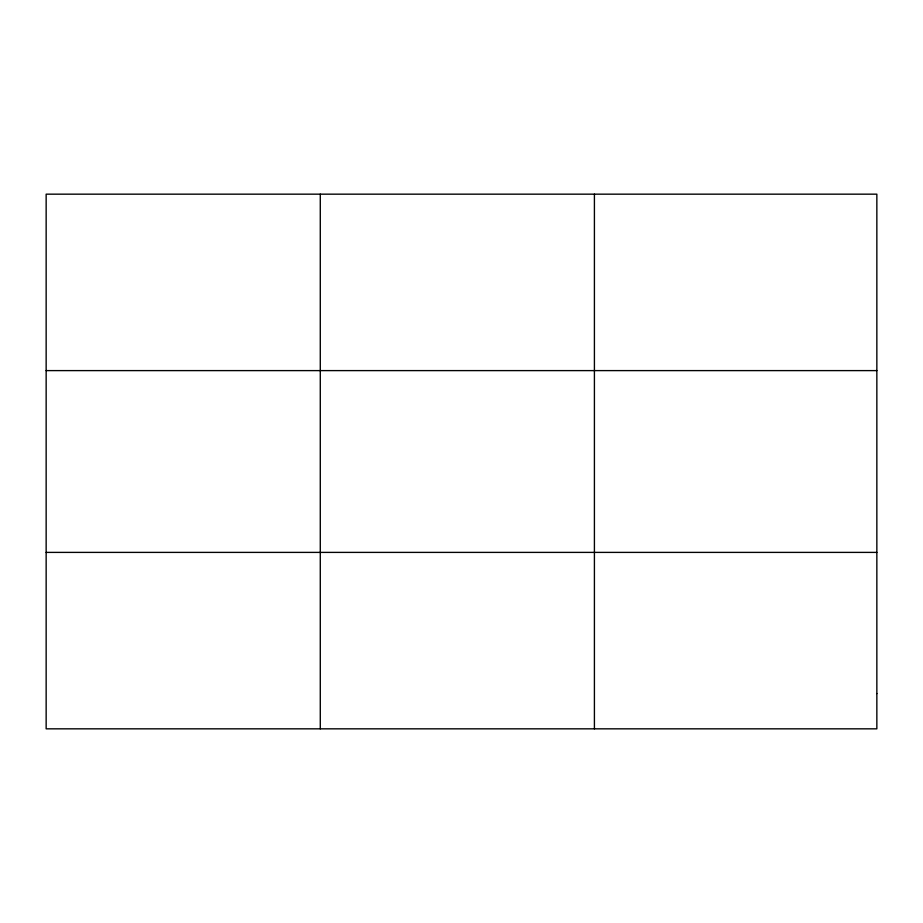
<?xml version="1.0" encoding="UTF-8"?>
<svg xmlns="http://www.w3.org/2000/svg" width="923" height="923" viewBox="0 0 923 923"><rect width="100%" height="100%" fill="white"/><g stroke="black" fill="none" stroke-linecap="round" stroke-linejoin="round"><path stroke-width="1.38" d="M320.281 194.165L320.281 728.835M594.412 194.165L594.412 728.835M46.15 370.608L876.85 370.608M46.15 552.392L876.85 552.392M876.85 693.554L876.85 728.835L46.15 728.835L46.15 194.165L876.85 194.165L876.85 693.554"/></g></svg>
